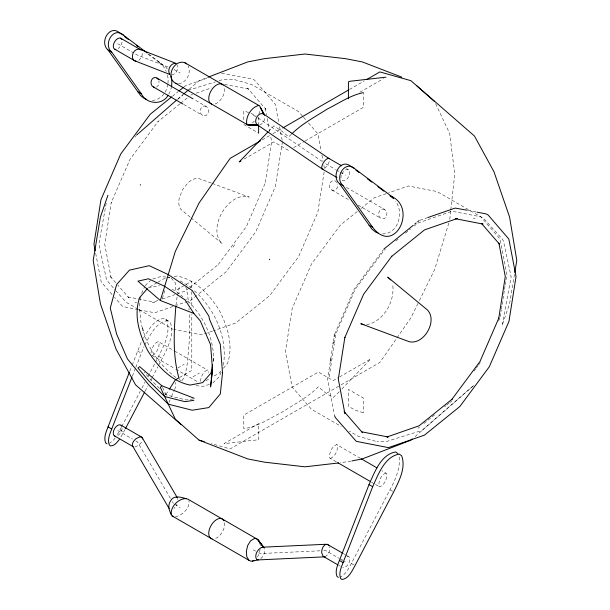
<?xml version="1.0" encoding="UTF-8"?>
<svg xmlns="http://www.w3.org/2000/svg" width="610" height="610" viewBox="0 0 610 610"><rect width="100%" height="100%" fill="white"/><g stroke="black" fill="none" stroke-linecap="round" stroke-linejoin="round"><path stroke-width="0.46" stroke-dasharray="3.05 2.29" d="M167.994 83.326L168.169 78.942L167.399 74.641M449.761 219.371L450.699 210.854M450.798 209.909L454.755 173.957L449.654 133.483L435.502 103.387M175.932 305.267L177.174 296.33M213.523 361.394C214.354 338.07 203.031 314.554 185.791 299.121M139.499 305.961L140.17 300.478M140.277 299.563L140.727 295.903M223.42 365.176C227.698 337.643 214.956 309.102 194.445 290.871M151.013 352.931C151.806 348.668 153.728 342.919 158.28 341.623L173.88 350.628M200.278 381.372C201.064 377.11 202.985 371.36 207.545 370.064L208.46 371.322L208.513 372.558M282.445 141.68L275.354 186.576L255.674 231.937L226.226 271.663L197.457 294.95M324.146 171.928L317.825 212.288L298.565 256.703L269.734 295.591L235.727 323.033L213.355 330.811M330.315 361.555L327.555 379.161L334.349 414.655M330.75 358.771L332.93 344.871M333.51 341.165L334.089 337.46M329.133 376.965L334.28 344.109M334.425 343.171L335.896 333.784L355.157 289.376L383.987 250.489L385.467 249.292M500.246 316.582L501.275 310.017M501.42 309.079L502.007 305.32M502.16 304.382L503.624 294.996M503.776 294.058L504.363 290.307M504.508 289.369L505.095 285.61M505.248 284.672L505.835 280.92M505.98 279.982L506.864 274.347L500.101 238.99L480.832 216.817L452.002 211.22L417.995 223.046L414.304 226.028M514.489 274.271L509.571 303.833L502.083 325.587L511.142 276.818L503.448 240.919L502.083 238.754L483.768 218.517L437.111 191.578L408.281 185.974L388.593 192.821M260.142 549.252L258.831 554.322L257.519 556.877M106.216 203.229L98.858 244.015L106.552 279.914L115.496 290.452M177.335 295.454L179.973 285.114M213.271 361.234L213.965 357.612M167.956 84.203C166.804 92.735 159.469 101.542 150.205 100.292M171.631 86.323L170.289 91.325L168.711 94.253M162.382 298.565L165.127 289.552M448.823 223.039L434.694 269.406L418.414 302.583M258.922 113.872L259.822 111.394M329.255 161.635L328.035 164.441L325.145 168.078M129.747 371.322L131.813 366.031M132.156 365.154L140.605 343.697L143.06 338.924M132.385 376.095L135.489 368.15M135.832 367.273L143.952 346.632M168.993 402.44L170.106 399.855M171.593 396.401L174.193 390.369M174.559 389.508L175.306 387.785L175.306 382.546M334.646 334.257L354.326 288.896L383.21 249.94M498.583 321.005L499.72 318.397M141.611 293.28L144.707 286.441M221.148 372.191L218.83 377.323L212.066 383.598M417.995 303.429L410.896 317.886L379.877 362.454L339.556 385.733M143.472 338.131C148.413 330.338 153.949 319.221 164.243 318.397L170.289 322.171C175.421 337.444 164.807 352.649 158.348 365.916M144.692 345.024C150.037 335.591 155.87 322.004 167.918 320.517M121.314 427.366L116.594 435.959M155.558 362.119C161.818 349.393 171.616 334.654 166.614 320.052L164.243 318.397M124.989 429.493L120.269 438.087M399.298 457.065C400.328 468.678 395.28 479.803 389.973 489.83L351.345 563.442C348.661 568.695 345.618 574.506 340.113 577.235M121.756 426.535L140.193 391.399M141.947 388.051L145.02 382.195M148.093 376.339L155.115 362.958M145.18 391.01L147.818 385.993M150.891 380.137L151.768 378.459M152.203 377.628L157.914 366.747M176.092 505.873L176.961 504.272M134.94 137.136L135.542 136.022M165.95 394.54L168.909 389.927M233.066 247.126L234.56 244.839M181.963 380.609L183.946 377.796L185.791 371.818L187.377 363.087L189.359 339.907L189.359 314.455M474.054 371.086L475.747 368.798M476.311 368.036L478.011 365.748M478.575 364.986L480.268 362.698M115.199 437.98L113.269 440.351L109.48 443.279M220.919 371.055L219.127 373.122L212.532 376.927M223.313 368.303L227.507 363.476C233.676 345.313 227.568 326.335 219.127 309.994C209.2 294.516 195.81 279.731 176.999 275.994L173.415 276.696M268.629 131.302L273.852 125.866L282.293 131.524L288.683 136.892L291.359 134.291M339.236 391.757L333.197 397.583L325.976 393.206L318.367 386.809C307.997 397.125 294.805 404.049 282.56 411.887C269.986 418.109 257.946 426.771 243.794 428.7L243.794 415.105L318.367 372.054L333.197 380.617L338.916 377.315M341.859 389.02L370.758 358.932L339.732 376.843M173.865 508.481L175.032 507.314M260.79 558.668C263.467 556.167 265.609 552.256 264.587 548.527M252.441 122.961L254.279 121.138M145.088 285.587L150.502 280.569M136.251 135.405L138.371 133.544M473.749 385.428L414.426 437.118M136.709 135.016L138.805 133.194M472.59 386.427L421.853 430.492L386.435 441.503L376.934 441.449M177.518 99.552L183.183 94.641M177.929 98.965L182.87 94.695M189.222 89.205L199.104 80.672L207.057 77.6M172.371 96.311L178.212 91.599M184.045 86.887L185.509 85.713L207.072 78.217M179.897 103.898L157.914 121.642L158.211 121.329L129.999 159.378L111.15 202.84L111.272 202.421L104.714 244.29L111.272 278.579L110.479 276.635L117.25 284.428M180.629 103.311L187.956 97.394M189.169 287.981L185.509 290.932L178.379 293.418M189.908 287.386L218.487 264.321L218.182 264.641L246.394 226.585L265.243 183.122L265.121 183.541L271.679 141.68L270.619 136.114M196.725 295.545L190.892 300.257L176.511 305.252M357.269 211.525L340.266 225.242L311.435 264.13L292.175 308.546L285.411 351.718L292.175 387.083L311.435 409.249L341.135 426.398M360.967 208.536L374.273 197.8L387.701 193.134M395.821 240.942L398.04 239.15M405.429 233.188L410.606 229.009M417.995 428.266L419.474 427.076M423.912 423.492L434.999 414.548M444.614 406.794L446.093 405.597M446.833 405.002L449.044 403.21M449.783 402.615L452.002 400.823M138.79 60.489L141.894 56.974L142.389 52.369M156.526 87.177L158.867 84.653L159.019 80.856M262.208 139.858L269.62 135.58M272.906 133.681L281.957 128.451M349.431 89.495L364.246 80.947M244.183 159.05L273.852 141.924L288.683 150.487L290.322 149.541M359.847 92.27L383.522 78.598M293.601 147.65L304.253 141.497M305.069 141.024L363.255 107.436L363.255 92.674M157.037 282.72L147.971 287.95L159.614 285.693M157.86 282.239L164.456 278.435L166.248 278.084M177.792 367.967L184.182 364.277M179.668 377.415L191.792 370.415L191.792 314.379M193.012 376.751L199.401 373.061M205.936 380.739L211.708 377.407M338.741 386.206L230.123 448.914L211.342 443.615M152.782 355.363C156.861 352.641 159.965 346.93 158.867 342.027L158.28 341.623M259.776 124.989C263.093 123.655 265.137 119.903 264.854 116.396M325.069 556.831L327.974 554.459A6.596 3.912 -76.3 0 0 329.514 548.199L329.255 546.758M190.892 95.03L192.668 94.413M196.237 93.17L211.388 87.901M157.876 300.539L152.53 302.4L154.612 302.118L126.972 296.75L128.946 297.886L117.867 285.137M162.336 298.991L174.811 294.653M420.008 220.271L428.098 217.457M172.92 306.502L154.833 312.762L139.21 309.895M212.455 331.123L201.719 334.86L173.82 329.438M188.147 90.341L215.391 81.87M219.028 80.741L223.565 79.331L233.066 79.384M152.736 279.044L160.674 276.589L169.908 277.359M209.421 384.414L203.244 386.313L194.018 385.543M134.879 447.031L138.76 445.224A6.596 3.507 -44.5 0 0 141.878 441.472M175.482 516.777C182.573 515.236 190.007 508.244 188.978 500.551M167.148 277.908L169.832 277.39M351.116 461.084L340.22 462.776M171.669 74.984C176.054 74.435 178.928 69.044 177.586 64.98M193.263 398.871L186.164 399.992L166.133 394.922L164.807 393.618M366.602 324.741C383.904 321.409 395.272 300.959 392.649 284.123M178.539 83.677C186.591 83.013 191.67 72.72 188.04 65.682M360.502 458.369L336.69 444.629C331.863 446.307 328.805 453.116 329.804 458.018L336.956 462.22M330.391 458.423C335.218 456.745 338.283 449.936 337.277 445.033L336.69 444.629M385.955 473.07C381.128 474.748 378.063 481.557 379.069 486.46L379.656 486.864C384.483 485.186 387.541 478.377 386.542 473.474L381.845 470.699M319.937 550.815L260.279 553.56L258.731 552.736M323.727 550.639L325.618 550.548L338.786 558.15M221.567 73.208L252.647 79.079L254.622 80.215L275.247 104.196L278.869 122.991M382.424 233.927C398.124 234.248 404.247 212.471 395.615 201.315M224.549 84.386L249.421 89.212L247.454 88.076L265.922 109.327L265.121 107.383L266.539 114.802M468.061 210.412L476.242 212.006M138.302 309.712L122.671 306.479L114.482 297.36M473.291 218.083L475.06 218.479M134.94 302.354L136.709 302.758M181.3 380.434L179.973 380.083L179.264 378.596M234.56 79.62L251.907 84.645L298.565 111.584L302.911 116.594M375.44 441.213L358.093 436.188L349.385 431.156M248.59 112.484L243.794 110.974L243.794 120.948M171.921 289.483L175.306 290.657L182.916 296.803M211.357 183.061L198.12 178.311L195.002 178.616L191.654 180.041L188.307 182.481L182.512 189.695L179.165 198.326L178.722 202.444L179.165 206.058L180.453 208.917L190.465 217.404M212.234 183.389L249.177 197.121C228.605 190.732 206.454 229.093 222.276 243.718L191.189 217.999M168.101 67.054L137.448 55.113L134.162 53.215M206.157 106.445C200.835 103.814 197.983 112.98 202.627 115.381C207.957 118.012 210.801 108.847 206.157 106.445L193.843 99.338M384.567 209.451C379.245 206.82 376.393 215.986 381.036 218.388C386.366 221.018 389.21 211.853 384.567 209.451L345.161 186.698M336.941 182.695C333.762 177.083 326.8 183.823 330.147 188.261C332.793 193.278 339.488 188.383 337.429 183.862M251.03 113.391L256.093 115.854M253.295 549.854L255.62 551.089M180.301 280.867L191.151 287.661M174.102 69.525L180.102 72.941M346.564 168.634L348.188 169.565M148.024 54.244L165.981 67.237L168.924 71.187M117.7 43.706L133.338 52.734M325.618 163.754L335.492 169.45M336.316 169.931L339.61 171.829M340.433 172.302L345.367 175.154M243.794 124.57L258.632 133.132M183.74 104.485L202.627 115.381M331.779 189.946L349.019 199.905M358.047 205.112L381.036 218.388M138.241 309.255L126.232 302.324L116.129 291.153M139.065 309.727L172.889 329.255M174.704 351.101L207.545 370.064M158.63 356.263L162.306 358.383M389.973 489.83L393.648 491.95M151.981 355.424L174.971 368.692M175.794 369.172L197.96 381.967M371.444 482.129L374.723 484.02M375.546 484.5L379.656 486.864M137.669 351.04L141.345 353.159M343.209 553.491L344.802 554.414M345.603 554.879L348.798 556.724M120.002 429.882L123.67 432.002M351.345 563.442L355.02 565.569M117.7 430.507L132.515 439.063M135.801 440.961L137.448 441.914L170.48 498.454M339.61 558.63L345.367 561.955M338.68 565.31L340.311 566.248M253.295 115.199L257.176 117.471M257.954 117.928L324.04 162.679M174.849 504.31L180.102 507.596M175.909 377.56C160.887 366.015 148.825 350.033 143.51 331.726M148.672 54.092L162.306 64.332M158.63 62.212L162.306 65.118L165.249 69.067L166.248 71.423M159.5 388.387L150.205 379.229L144.341 372.222M303.536 117.303L306.022 120.162M308.507 123.029L317.825 133.75L321.211 151.432M112.049 294.561L101.153 281.767L95.564 252.692M171.189 278.007L175.306 282.811L175.306 290.657L191.792 281.141L191.792 287.79M172.394 501.733L173.354 503.372M162.58 387.373L166.133 394.922M142.458 328.241L141.139 323.879L139.385 306.876M177.655 498.339L177.945 499.529M185.791 286.669L187.377 293.562L188.597 303.04M321.92 155.153L322.987 160.743M323.879 165.394L324.589 169.115M279.586 126.727L282.262 140.742M267.249 118.508L269.734 131.478M259.822 543.053L260.279 545.637M188.947 308.309L189.07 310.071M258.632 117.082L258.632 124.638M191.792 291.588L191.792 307.73M341.943 173.88A6.275 3.622 -60 0 1 348.478 169.702A6.275 3.622 -60 0 1 348.257 177.38A6.275 3.622 -60 0 1 341.76 180.225M340.952 178.204A6.275 3.622 -60 0 1 341.325 175.375M224.625 88.595A11.262 6.504 -60 0 1 214.049 104.272M346.93 556.259A6.275 3.622 -60 0 1 349.286 562.107A6.275 3.622 -60 0 1 342.782 567.613M341.76 561.055A6.275 3.622 -60 0 1 342.553 559.622M224.556 522.694A11.262 6.504 -60 0 1 213.896 538.95M122.114 428.456A6.275 3.622 -60 0 1 117.265 435.86M122.076 42.021A6.275 3.622 -60 0 1 118.134 48.564M258.632 423.668L224.023 443.645L258.632 439.726L258.632 423.668M363.255 412.726L355.645 410.332L348.417 406.374L348.417 389.401L363.255 397.964L363.255 412.726"/><path stroke-width="0.91" d="M171.631 86.323L171.845 81.061L170.922 75.899M175.832 306.174C174.109 329.911 172.287 354.753 178.905 377.857L175.306 379.931L169.397 389.157M212.547 369.904L210.58 386.931L212.455 368.951L210.58 344.749L200.278 320.875L193.888 313.464L185.013 299.868L164.669 286.326L148.489 278.778L137.929 281.149L160.346 300.517L193.888 313.464M330.46 360.624L330.75 358.771M333.075 343.941L333.365 342.088M334.234 336.529L334.524 334.676M514.794 272.426L516.792 260.417L509.571 217L494.001 171.806L474.458 136.022L416.988 85.934M212.577 364.856L211.022 373L202.642 382.638L190.099 385.078C171.28 381.341 157.899 366.557 147.971 351.078C139.53 334.737 133.415 315.759 139.591 297.596L147.376 288.644M160.346 300.517L175.306 251.427L199.104 202.947L230.123 158.379L260.569 140.803M107.917 195.253L100.429 217L93.208 260.417L100.429 303.833L115.999 349.027L135.542 384.811L181.178 424.674M106.979 443.813L105.675 442.898C103.441 437.652 106.163 431.849 108.046 426.901L129.404 372.207M119.354 439.513C117.082 442.212 114.588 445.986 110.654 445.933L109.35 445.025C107.116 439.772 109.838 433.969 111.722 429.021L132.042 376.972M338.329 577.38L337.017 576.465C334.783 571.219 337.505 565.417 339.396 560.468L369.012 484.599C374.448 472.567 380.922 454.473 395.593 451.964L397.964 453.619M343.072 562.588L372.687 486.727C378.124 474.694 384.597 456.593 399.268 454.084L401.639 455.739C406.191 467.984 398.948 481.069 393.648 491.95L355.02 565.569C352.008 570.884 348.806 578.623 342.004 579.5L340.693 578.593C338.458 573.339 341.181 567.536 343.072 562.588L339.396 560.468M125.431 428.655L144.745 391.849M140.254 185.135L140.513 184.67M269.406 259.7L269.658 259.235M167.918 95.717C161.719 105.652 146.27 104.081 141.345 93.765L111.722 52.102C102.648 44.431 113.582 25.696 123.67 35.319L147.155 52.956M194.163 398.254L161.833 385.779L160.346 387.35L175.306 419.169L199.104 440.168L247.69 458.911L264.473 462.166L305 466.825L338.451 462.982M383.774 249.17L413.275 225.296M267.973 131.989L239.242 161.902L240.889 160.948M292.03 133.636C302.339 123.54 315.355 116.678 327.44 108.946C339.122 103.159 350.346 95.259 363.255 92.674M139.08 132.919L176.519 100.185M183.579 94.085L188.52 89.815M412.307 438.948L410.896 440.168L362.31 458.911L352.054 460.901M171.639 96.906L150.167 114.306L120.719 154.025L100.925 199.805L93.955 244.29L95.206 250.824M178.936 91.012L183.32 87.474M414.731 224.114L416.195 222.94M417.652 221.758L419.108 220.584M139.072 367.067L137.929 367.983L148.489 380.602L164.669 396.546L185.013 401.693L193.888 400.29M282.781 127.978L348.607 89.975M366.717 79.521L379.877 71.919L410.896 80.672L434.694 101.672M264.023 547.772L257.633 539.423L188.071 499.254C182.687 497.775 174.033 494.176 170.617 500.863C167.163 505.515 169.367 511.576 172.134 515.938L248.956 560.293L250.535 561.093L252.304 561.131L254.141 560.399M342.408 553.034L327.151 544.288L325.145 544.677L323.262 546.644A6.596 3.912 -76.3 0 0 321.722 552.904L323.201 556.366L337.864 564.837M207.941 77.264L247.69 61.93L264.473 58.667L305 54.016L345.527 58.667L362.31 61.93L401.776 77.15M326.167 544.265L262.14 547.216C257.725 548.817 254.073 555.069 256.558 559.431L258.426 559.904L325.069 556.831L323.201 556.366M428.098 217.457L455.167 208.079L467.146 210.237M387.022 436.958L419.108 425.803L452.086 399.192L451.789 399.512L480.001 361.455L498.85 317.993L498.728 318.412L505.286 276.543L498.904 243.184M252.304 561.131L258.426 559.904M385.977 77.188L349.858 81.282L348.417 81.9L348.417 98.866M258.831 105.454L184.67 62.632C173.812 59.139 165.348 77.699 175.535 83.242L247.751 124.943L257.542 124.958C252.555 121.565 258.518 110.89 263.894 114.222L260.264 107.375L264.519 115.168L259.769 106.109L258.831 105.454C251.358 107.047 245.342 116.861 246.821 124.287L247.751 124.943L257.542 124.958L322.53 169.183L336.949 177.502M262.14 547.216L264.008 547.681L257.633 539.423L256.048 538.622L254.279 538.584L250.664 540.773L247.751 545.386L246.326 551.204L246.768 556.663L248.956 560.293M249.063 124.928L258.602 125.172M387.152 436.951L388.219 436.989L361.501 431.796M186.614 498.53C178.646 498.294 170.251 506.575 171.219 514.649M477.157 212.181L486.254 213.95L488.221 215.086L508.847 239.067L516.045 276.543L508.953 321.447L489.281 366.808L459.833 406.534L424.491 435.128L388.433 447.626L356.278 441.35L335.325 417.537L334.524 415.593M175.535 83.242L177.014 83.585M199.104 440.168L204.236 441.609M363.979 324.68L360.823 323.712L409.196 341.699C423.874 345.222 437.881 320.959 427.488 310.017L387.724 277.115L390.751 279.921M481.946 223.672L483.029 224.083L455.388 218.715L457.469 218.433L424.491 229.901L391.513 256.513L391.818 256.192L363.606 294.249L344.757 337.711L344.879 337.292L338.321 379.161L344.879 413.45L344.65 412.406M169.74 74.428L134.901 60.855L114.878 49.296M193.027 98.858L156.9 78.004C151.57 75.373 148.726 84.546 153.362 86.94L182.924 104.005M153.362 86.94L154.391 87.352M146.789 99.499L144.288 98.492L140.605 95.587L108.046 49.982C98.98 42.303 109.907 23.576 120.002 33.199M378.131 233.066L375.63 232.059L371.955 229.154L339.396 183.541C330.742 176.237 340.388 157.853 350.666 166.233M177.182 497.524L142.397 437.988L141.894 437.263L140.025 436.798L136.137 438.605A6.596 3.507 -44.5 0 0 132.507 443.661L132.5 445.841L169.046 508.397M172.134 515.938L173.591 516.67M176.244 497.043L177.075 497.493M120.734 33.626L123.67 35.319M351.345 166.766L354.288 168.459M120.513 38.125L139.995 49.372L176.092 63.432C170.945 62.449 166.843 70.074 169.748 74.168M341.691 165.821L328.706 158.318L263.024 113.62M393.648 197.899L355.02 168.886C344.924 159.263 333.998 177.998 343.072 185.669L372.687 227.332C394.769 256.543 418.498 206.432 389.973 195.779L393.656 198.685M108.046 49.982L111.722 52.102M339.396 183.541L343.072 185.669M137.669 91.637L141.345 93.765M369.012 225.204L372.687 227.332M361.326 458.85L376.919 467.855M337.78 462.693L370.621 481.656M369.012 484.599L372.687 486.727M121.131 425.277L141.894 437.263M108.046 426.901L111.722 429.021M114.268 435.746L133.01 446.566L132.5 445.841M184.67 62.632L186.576 63.852M355.889 170.175L358.916 172.455M367.25 178.715L371.795 182.123M377.857 186.675L383.911 191.227M124.547 36.615L128.329 39.459M136.663 45.712L138.18 46.848M156.9 78.004L158.531 79.696M139.652 366.61L161.833 385.779M481.671 223.656L499.521 244.198L498.957 243.298M344.078 411.506L362.546 432.757M328.035 544.738L328.752 545.576M257.633 539.423L263.52 547.132M258.922 540.933L259.822 543.053M142.458 328.241L143.243 330.856M142.397 437.988L142.572 438.979M258.632 125.584L258.632 133.132M329.225 158.684A6.596 2.486 -57.7 0 0 327.974 158.325C324.566 159.858 322.461 163.564 321.722 167.102A6.596 2.486 -57.7 0 0 323.262 169.176M211.639 104.097A11.262 6.504 -60 0 1 211.258 90.493A11.262 6.504 -60 0 1 223.168 84.981M212.059 538.882A11.262 6.504 -60 0 1 211.639 524.539A11.262 6.504 -60 0 1 223.946 520.742M115.115 436.173A6.275 3.622 -60 0 1 114.878 428.174A6.275 3.622 -60 0 1 121.741 426.062M115.862 49.433A6.275 3.622 -60 0 1 114.665 41.716A6.275 3.622 -60 0 1 121.855 39.505M141.062 50.05A6.596 4.926 -63.2 0 0 138.76 49.09C134.513 49.12 131.623 53.947 132.507 57.866A6.596 4.926 -63.2 0 0 136.137 61.145M222.52 372.832L220.309 393.968L208.803 407.587L192.173 410.217L168.253 404.163L149.221 385.421L127.444 358.916L116.624 334.105L110.288 308.035L116.624 284.512L129.45 270.138L149.221 265.693L168.253 274.569L192.173 290.49L208.803 315.957L209.581 319.518L220.309 344.375L222.52 372.832"/></g></svg>
